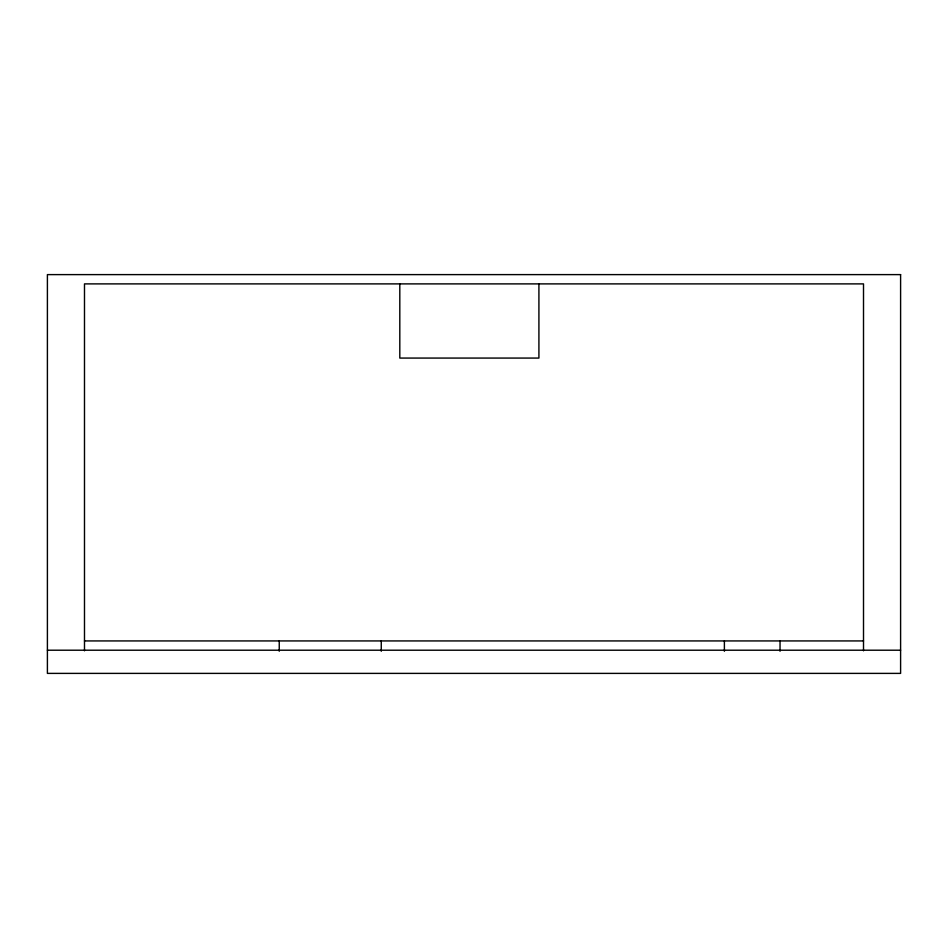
<?xml version="1.0" encoding="UTF-8"?>
<svg xmlns="http://www.w3.org/2000/svg" width="948" height="948" viewBox="0 0 948 948"><rect width="100%" height="100%" fill="white"/><g stroke="black" fill="none" stroke-linecap="round" stroke-linejoin="round"><path stroke-width="1.42" d="M84.49 640.931L863.51 640.931M47.4 650.21L900.6 650.21M863.51 650.802L863.51 283.89L84.49 283.89L84.49 650.802M780.038 640.931L780.038 651.252M724.39 640.931L724.39 651.252M538.914 283.89L538.914 358.071L399.807 358.071L399.807 283.89M381.262 640.931L381.262 651.252M279.245 640.931L279.245 651.252M900.6 274.612L47.4 274.612L47.4 673.388L900.6 673.388L900.6 274.612"/></g></svg>
